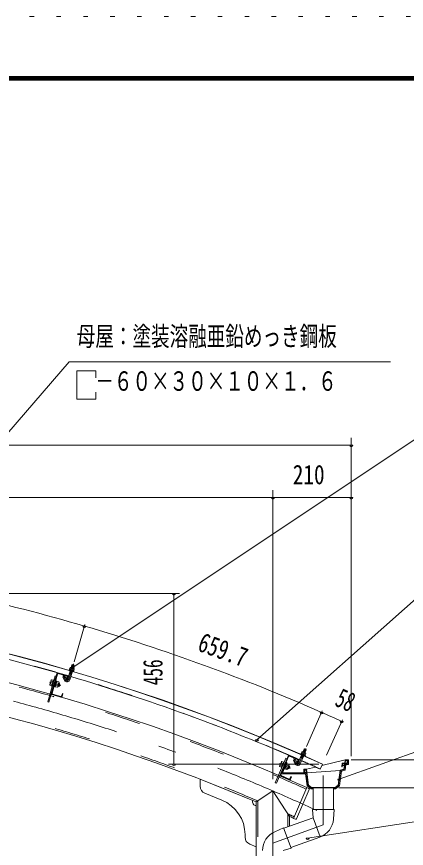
# Model space of a CAD drawing. Units: millimetres, scale not verified. Extents: x -26656 to 26658, y -10500 to 10500.
# Drawn here: x 19732 to 22340, y 4936 to 10500 of the extents above; entities that cross this region are included whole.
import ezdxf
from ezdxf.enums import TextEntityAlignment as Align

# ---------------------------------------------------------------- set-up
doc = ezdxf.new("R2010")
doc.units = ezdxf.units.MM
doc.header["$LTSCALE"] = 60
for name, pattern in [('USER2', [10, 4, -6]), ('USER3', [24, 12, -5, 2, -5]), ('USER4', [3, 0.5, -2.5])]:
    doc.linetypes.add(name, pattern=pattern)
for name, color, linetype, lineweight in [('0-6_2-02BOLD', 7, 'Continuous', 18), ('0-7_2-12HIDDEN', 3, 'USER2', 18), ('0-8_2-22CENTER', 3, 'USER3', 18), ('0-9_2-42THIN', 4, 'Continuous', 18), ('0-A_2-52DIM', 3, 'Continuous', 18), ('0-C_F-F', 5, 'Continuous', 18), ('0-D_F-E_J_ADD', 5, 'USER4', 18)]:
    doc.layers.add(name, color=color, linetype=linetype, lineweight=lineweight)
doc.styles.add('ＭＳ ゴシック', font='')
doc.styles.get('ＭＳ ゴシック').set_extended_font_data('MS Gothic')

msp = doc.modelspace()

# ---------------------------------------------------------------- linework, layer by layer
at = {"layer": '0-6_2-02BOLD'}
for p, q in [((20074.36, 6068.09), (20090.51, 6123.34)), ((20085.24, 6134.26), (20084.19, 6130.66)), ((20084.19, 6130.66), (20114.18, 6121.89)), ((20085.33, 6130.33), (20084.21, 6126.49)), ((20084.21, 6126.49), (20111.91, 6118.38)), ((20085.24, 6134.26), (20115.23, 6125.49)), ((20091.99, 6145.31), (20115.5, 6138.43)), ((20096.46, 6142.69), (20093.31, 6131.9)), ((20096.55, 6143.98), (20102.26, 6163.53)), ((20105.36, 6165.23), (20102.26, 6163.53)), ((20116.66, 6159.32), (20102.26, 6163.53)), ((20114.96, 6162.42), (20105.36, 6165.23)), ((20110.32, 6138.63), (20107.16, 6127.85)), ((20110.94, 6139.77), (20116.66, 6159.32)), ((20113.04, 6122.22), (20111.91, 6118.38)), ((20117.24, 6136.61), (20114.09, 6125.82)), ((20115.23, 6125.49), (20114.18, 6121.89)), ((20116.66, 6159.32), (20114.96, 6162.42)), ((20115.5, 6138.43), (20117.24, 6136.61)), ((19989.17, 6088.8), (19939.82, 5915.7)), ((20001.52, 6102.95), (19947.51, 5913.5)), ((20005.37, 6101.86), (19968.63, 5972.99)), ((19996.86, 6086.61), (19989.17, 6088.8)), ((20010.31, 6104.61), (20067.05, 6088.43)), ((20011.41, 6108.45), (20068.15, 6092.28)), ((20053.16, 6089.02), (20040, 6081.82)), ((20052.01, 6059.89), (20040, 6081.82)), ((20065.17, 6067.1), (20053.16, 6089.02)), ((20069.8, 6083.49), (20065.14, 6067.14)), ((20065.14, 6067.14), (20068.99, 6066.05)), ((20073.65, 6082.39), (20068.99, 6066.05)), ((20085.34, 6105.65), (20099.73, 6101.44)), ((20088.75, 6063.89), (20104.91, 6119.13)), ((19957.49, 6036.08), (19969.04, 6032.79)), ((19962.64, 6054.13), (19974.19, 6050.83)), ((19962.71, 6060.73), (19965.21, 6063.15)), ((19965.21, 6063.15), (19976.76, 6059.86)), ((19977.44, 6062.25), (19965.79, 6021.38)), ((19965.79, 6021.38), (19969.64, 6020.28)), ((19977.44, 6062.25), (19981.29, 6061.15)), ((19985.5, 6017.58), (19990.31, 6016.21)), ((19995.66, 6034.96), (19989.48, 6031.52)), ((20001, 6053.71), (19990.31, 6016.21)), ((19990.85, 6036.33), (19997.03, 6039.77)), ((19996.67, 6056.76), (19992.82, 6057.86)), ((20007.04, 6021.96), (19993.08, 6025.94)), ((19996.19, 6055.08), (20001, 6053.71)), ((20012.18, 6040), (19998.23, 6043.98)), ((20014.75, 6049.03), (20000.8, 6053)), ((20013.35, 6019.52), (20008.54, 6020.89)), ((20018.83, 6038.75), (20013.35, 6019.52)), ((20017.98, 6022.09), (20013.35, 6019.52)), ((20018.83, 6038.75), (20014.02, 6040.12)), ((20015.6, 6045.65), (20014.75, 6049.03)), ((20017.98, 6022.09), (20021.41, 6034.12)), ((20018.83, 6038.75), (20021.41, 6034.12)), ((19970.29, 5964.2), (20027.02, 5948.03)), ((19971.38, 5968.05), (20028.12, 5951.87)), ((20037.72, 5970.97), (20033.07, 5954.62)), ((20041.57, 5969.88), (20036.91, 5953.53)), ((20037.72, 5970.97), (20041.57, 5969.88)), ((19939.82, 5915.7), (19947.51, 5913.5)), ((21635.14, 5568.39), (21633.53, 5564.73)), ((21633.53, 5564.73), (21659.97, 5553.13)), ((21635.55, 5572.31), (21664.17, 5559.75)), ((21647.77, 5579.22), (21643.25, 5568.93)), ((21643.67, 5582.4), (21666.1, 5572.56)), ((21648.01, 5580.49), (21656.2, 5599.15)), ((21659.49, 5600.43), (21656.2, 5599.15)), ((21669.93, 5593.12), (21656.2, 5599.15)), ((21660.98, 5573.42), (21656.47, 5563.13)), ((21668.65, 5596.41), (21659.49, 5600.43)), ((21661.75, 5574.46), (21669.93, 5593.12)), ((21667.59, 5570.52), (21663.08, 5560.23)), ((21666.1, 5572.56), (21667.59, 5570.52)), ((21669.93, 5593.12), (21668.65, 5596.41)), ((21548.51, 5552.02), (21470.6, 5371.08)), ((21504.59, 5515.13), (21492.13, 5486.19)), ((21552.18, 5550.44), (21499.19, 5427.36)), ((21519.39, 5514.74), (21502.58, 5475.71)), ((21504.59, 5515.13), (21507.38, 5517.21)), ((21507.38, 5517.21), (21518.41, 5512.46)), ((21540.85, 5509.59), (21510.86, 5439.93)), ((21519.39, 5514.74), (21523.07, 5513.16)), ((21541.78, 5536.4), (21534.43, 5539.57)), ((21535.57, 5511.86), (21540.85, 5509.59)), ((21557.44, 5552.53), (21611.63, 5529.2)), ((21559.01, 5556.2), (21613.21, 5532.87)), ((21597.93, 5531.56), (21583.95, 5526.11)), ((21593.04, 5502.82), (21583.95, 5526.11)), ((21607.01, 5508.27), (21597.93, 5531.56)), ((21613.72, 5523.94), (21607, 5508.33)), ((21617.39, 5522.36), (21610.67, 5506.74)), ((21616.25, 5508.09), (21639.38, 5560.8)), ((21629.99, 5502.07), (21653.11, 5554.77)), ((21631.97, 5543.92), (21645.71, 5537.89)), ((21661.57, 5556.8), (21659.97, 5553.13)), ((21664.17, 5559.75), (21662.66, 5556.32)), ((21930.34, 5527.43), (21774.65, 5489.93)), ((21930.72, 5505.68), (21933.18, 5524.18)), ((21943.59, 5524.18), (21933.18, 5524.18)), ((21943.59, 5505.68), (21943.59, 5524.18)), ((21946.84, 5502.43), (21946.84, 5527.43)), ((21496.25, 5491.35), (21507.28, 5486.61)), ((21502.58, 5475.71), (21506.26, 5474.12)), ((21503.67, 5508.59), (21514.7, 5503.84)), ((21521.65, 5469.41), (21526.24, 5467.43)), ((21541.66, 5503.25), (21526.24, 5467.43)), ((21533.95, 5485.34), (21527.38, 5482.72)), ((21529.36, 5487.31), (21535.93, 5489.93)), ((21543.57, 5470.98), (21530.24, 5476.72)), ((21537.76, 5506.83), (21534.09, 5508.41)), ((21537.07, 5505.23), (21541.66, 5503.25)), ((21550.99, 5488.22), (21537.66, 5493.96)), ((21554.7, 5496.84), (21541.37, 5502.57)), ((21549.52, 5467.75), (21544.92, 5469.73)), ((21557.43, 5486.12), (21549.52, 5467.75)), ((21554.44, 5469.71), (21549.52, 5467.75)), ((21557.43, 5486.12), (21552.83, 5488.1)), ((21554.44, 5469.71), (21559.39, 5481.19)), ((21555.1, 5493.38), (21554.7, 5496.84)), ((21557.43, 5486.12), (21559.39, 5481.19)), ((21607, 5508.33), (21610.67, 5506.74)), ((21654.33, 5464.93), (21670.83, 5464.93)), ((21654.33, 5464.93), (21654.33, 5439.93)), ((21670.45, 5443.18), (21667.99, 5461.68)), ((21732.59, 5479.8), (21670.83, 5464.93)), ((21670.83, 5464.93), (21684.88, 5359.18)), ((21670.88, 5439.93), (21899.88, 5455.63)), ((21779.18, 5499.94), (21763.72, 5465.78)), ((21930.16, 5457.79), (21905.07, 5451.07)), ((21911.65, 5481.68), (21908.37, 5481.68)), ((21912.64, 5489.18), (21911.65, 5481.68)), ((21925.25, 5489.18), (21912.64, 5489.18)), ((21925.69, 5492.43), (21913.07, 5492.43)), ((21927.01, 5502.43), (21925.69, 5492.43)), ((21935.33, 5496.68), (21930.16, 5457.79)), ((21930.72, 5505.68), (21943.59, 5505.68)), ((21952.58, 5496.68), (21935.33, 5496.68)), ((20960.46, 5397.98), (20960.46, 5350.8)), ((21499.7, 5418.43), (21553.89, 5395.1)), ((21501.28, 5422.1), (21555.47, 5398.77)), ((21665.84, 5434.18), (21502.13, 5434.18)), ((21670.88, 5439.93), (21510.86, 5439.93)), ((21567.45, 5416.48), (21560.73, 5400.86)), ((21571.12, 5414.89), (21564.4, 5399.28)), ((21567.45, 5416.48), (21571.12, 5414.89)), ((21670.45, 5443.18), (21657.58, 5443.18)), ((21670.88, 5439.93), (21681.84, 5357.43)), ((21905.07, 5451.07), (21892.22, 5354.34)), ((21674.39, 5342.73), (21585.44, 5136.06)), ((21674.39, 5342.73), (21688.16, 5336.8)), ((21681.84, 5357.43), (21704.33, 5339.93)), ((21684.88, 5359.18), (21705.45, 5343.18)), ((21892.22, 5354.34), (21866.31, 5334.18)), ((20991.72, 5304.45), (21104.16, 5258.99)), ((21446.84, 5319.93), (21335.46, 5246.38)), ((21558.21, 5149.48), (21446.84, 5319.93)), ((21690.78, 5330.23), (21605.79, 5132.74)), ((21715.59, 5334.18), (21702.36, 5334.18)), ((21715.59, 5339.93), (21715.59, 5195.88)), ((21853.09, 5339.93), (21853.09, 5195.88)), ((21866.31, 5334.18), (21853.09, 5334.18)), ((21856.84, 5195.88), (21711.83, 5195.88)), ((21711.84, 5195.88), (21715.59, 5140.88)), ((21852.44, 5131.39), (21856.84, 5195.88)), ((21715.59, 5140.88), (21520.24, 5069.78)), ((21558.21, 5149.48), (21558.21, 5083.6)), ((21585.44, 5136.06), (21599.22, 5130.13)), ((21715.59, 5140.87), (21762.61, 5011.67)), ((21459.86, 5047.11), (21518.96, 5073.31)), ((21518.96, 5073.3), (21568.56, 4937.04)), ((21260.46, 5027.21), (21260.46, 5010.41)), ((21761.91, 5011.41), (21567.27, 4940.57)), ((21291.72, 4964.06), (21335.46, 4946.38)), ((21568.55, 4937.05), (21515.59, 4921.76))]:
    msp.add_line(p, q, dxfattribs=at)
for points in [[(20091.99, 6145.31), (20089.54, 6144.71), (20086.38, 6133.93)], [(19962.71, 6060.73), (19954.07, 6030.44), (19954.92, 6027.06), (19966.47, 6023.77)], [(19996.67, 6056.76), (19985.02, 6015.89), (19981.17, 6016.99)], [(20015.6, 6045.65), (20006.97, 6015.36), (20004.46, 6012.94), (19990.51, 6016.91)], [(21635.55, 5572.31), (21634.04, 5568.87), (21662.66, 5556.32)], [(21643.67, 5582.4), (21641.16, 5582.12), (21636.64, 5571.83)], [(21534.43, 5539.57), (21463.25, 5374.24), (21470.6, 5371.08)], [(21952.58, 5496.68), (21952.58, 5527.43), (21930.34, 5527.43), (21927.45, 5505.68), (21911.56, 5505.68), (21908.37, 5481.68)], [(21492.13, 5486.19), (21492.54, 5482.74), (21503.57, 5477.99)], [(21537.76, 5506.83), (21520.95, 5467.8), (21517.28, 5469.38)], [(21555.1, 5493.38), (21542.65, 5464.45), (21539.86, 5462.36), (21526.53, 5468.1)], [(21657.58, 5443.18), (21657.58, 5461.68), (21667.99, 5461.68)], [(21946.84, 5502.43), (21930.29, 5502.43), (21924.97, 5462.35), (21899.88, 5455.63), (21886.83, 5357.43), (21864.34, 5339.93), (21704.33, 5339.93)], [(21925.25, 5489.18), (21922.03, 5464.93), (21896.94, 5458.21), (21883.79, 5359.18), (21863.22, 5343.18), (21705.45, 5343.18)], [(21927.02, 5502.43), (21914.4, 5502.43), (21913.07, 5492.43)], [(20960.46, 5397.98), (21335.46, 5246.38), (21335.46, 4609.93)], [(21665.84, 5434.18), (21676.45, 5354.34), (21702.36, 5334.18)]]:
    msp.add_lwpolyline(points, dxfattribs=at)
for centre, radius, start, end in [((16505.19, -6161.8), 12797.62, 65.66528, 89.30167), ((16505.19, -6161.8), 12798.88, 65.66528, 89.30167), ((16505.19, -6161.8), 12611.38, 65.80466, 88.854), ((16505.19, -6161.8), 12761.37, 73.73062, 81.04594), ((16505.19, -6161.8), 12388.63, 67.05199, 88.16655), ((20091.73, 6139.35), 5.79, 35.1655, 73.69695), ((20097.77, 6121.45), 21.27, 53.86781, 93.52827), ((20112.51, 6133.28), 5.79, 73.69695, 112.24318), ((20009.22, 6100.76), 8, 74.08865, 164.08865), ((20009.22, 6100.76), 4, 74.08865, 164.08865), ((20069.55, 6069.49), 5, 208.69695, 343.74908), ((20065.95, 6084.59), 4, 344.08865, 74.08865), ((20065.95, 6084.59), 8, 344.08865, 74.08865), ((16505.19, -6161.8), 12761.37, 66.34795, 73.66327), ((19961.45, 6030.08), 7.19, 123.36183, 164.08865), ((19983.54, 6038.41), 26.15, 143.06325, 185.11406), ((19969.16, 6057.14), 7.19, 164.08865, 204.81548), ((19986.13, 6037.67), 26.15, 323.06325, 5.11406), ((20000.51, 6018.94), 7.19, 344.08865, 24.81548), ((20008.23, 6046.01), 7.19, 303.36183, 344.08865), ((20069.55, 6069.49), 20, 208.69695, 343.72301), ((19972.48, 5971.9), 8, 164.08865, 254.08865), ((19972.48, 5971.9), 4, 164.08865, 254.08865), ((20029.22, 5955.72), 4, 254.08865, 344.08865), ((20029.22, 5955.72), 8, 254.08865, 344.08865), ((21642.64, 5576.52), 5.79, 27.78282, 66.31427), ((21646.33, 5557.99), 21.27, 46.48515, 86.1456), ((21662.47, 5567.83), 5.79, 66.31427, 104.8605), ((21510.53, 5510.74), 7.19, 156.70598, 197.4328), ((21555.85, 5548.85), 8, 66.70598, 156.70598), ((21555.85, 5548.85), 4, 66.70598, 156.70598), ((21610.04, 5525.52), 4, 336.70598, 66.70598), ((21610.04, 5525.52), 8, 336.70598, 66.70598), ((16505.19, -6161.8), 12761.37, 65.66528, 66.28061), ((21499.4, 5484.89), 7.19, 115.97916, 156.70598), ((21522.38, 5490.32), 26.15, 135.68057, 177.73138), ((21536.71, 5468.83), 7.19, 336.70598, 17.4328), ((21524.86, 5489.25), 26.15, 315.68057, 357.73138), ((21547.84, 5494.68), 7.19, 295.97916, 336.70598), ((21611.67, 5510.09), 20, 201.31427, 336.34033), ((21611.67, 5510.09), 5, 201.31427, 336.36641), ((21502.86, 5425.78), 8, 156.70598, 246.70598), ((21502.86, 5425.78), 4, 156.70598, 246.70598), ((21557.05, 5402.44), 8, 246.70598, 336.70598), ((21557.05, 5402.44), 4, 246.70598, 336.70598), ((21010.46, 5350.8), 50, 180, 247.98738), ((21686.19, 5332.21), 5, 336.71333, 66.71333), ((21010.46, 5027.21), 250, 0, 67.98738), ((21335.46, 5246.38), 25, 157.98738, 270), ((16505.19, -6161.8), 12388.63, 65.78831, 65.92853), ((21601.19, 5134.72), 5, 246.71333, 336.71333), ((21715.26, 5140.76), 137.5, 289.83269, 356.09424), ((21310.46, 5010.41), 50, 180, 247.98738), ((21515.59, 4921.41), 137.5, 113.90668, 180.16823)]:
    msp.add_arc(centre, radius, start, end, dxfattribs=at)
at = {"layer": '0-7_2-12HIDDEN'}
for p, q in [((21345.96, 5253.33), (21345.96, 4609.93)), ((21547.71, 5165.66), (21547.71, 5079.77))]:
    msp.add_line(p, q, dxfattribs=at)
for radius, start, end in [(12600.87, 65.80389, 88.854), (12762.62, 73.73062, 81.04594), (12399.12, 67.01985, 88.21622), (12762.62, 66.34795, 73.66328), (12762.62, 65.66528, 66.28061), (12399.12, 65.78909, 66.00333)]:
    msp.add_arc((16505.19, -6161.8), radius, start, end, dxfattribs=at)
at = {"layer": '0-8_2-22CENTER'}
for p, q in [((20112.09, 6170.43), (20081.55, 6065.99)), ((20042.98, 6092), (20058.59, 6063.49)), ((20026.91, 6026.05), (19951.18, 6047.64)), ((21666.83, 5604.72), (21623.12, 5505.07)), ((21588.21, 5535.82), (21600.03, 5505.55)), ((21491.47, 5503.63), (21563.8, 5472.49)), ((21784.34, 5422.98), (21784.34, 5092.74)), ((21446.84, 5319.93), (21446.84, -909.87)), ((21784.34, 5092.74), (21446.84, 4969.9))]:
    msp.add_line(p, q, dxfattribs=at)
for centre, radius, start, end in [((16505.19, -6161.8), 12500, 65.24121, 90), ((20069.55, 6069.49), 12.5, 208.69695, 343.69695), ((21611.67, 5510.09), 12.5, 201.31427, 336.31427)]:
    msp.add_arc(centre, radius, start, end, dxfattribs=at)
at = {"layer": '0-9_2-42THIN'}
for p, q in [((20087.25, 6105.09), (20092.43, 6122.78)), ((20098.47, 6143.42), (20104.75, 6164.89)), ((20109.02, 6140.33), (20115.31, 6161.8)), ((20084.36, 6102.32), (20087.25, 6105.09)), ((20009.23, 6023.29), (20016.44, 6021.23)), ((20013.34, 6037.72), (20020.55, 6035.66)), ((21649.85, 5579.69), (21658.83, 5600.17)), ((21659.92, 5575.27), (21668.91, 5595.76)), ((21643.88, 5538.7), (21651.28, 5555.58)), ((21644.32, 5534.72), (21643.88, 5538.7)), ((21545.91, 5472.02), (21552.8, 5469.06)), ((21551.84, 5485.8), (21558.73, 5482.83))]:
    msp.add_line(p, q, dxfattribs=at)
for points in [[(20098.76, 6098.11), (20097.82, 6102), (20102.99, 6119.69)], [(21630.58, 5540.75), (21633.8, 5543.12), (21641.21, 5559.99)]]:
    msp.add_lwpolyline(points, dxfattribs=at)
at = {"layer": '0-A_2-52DIM'}
for p, q in [((20084.18, 8189.93), (18449.54, 6314.39)), ((22234.18, 8189.93), (20084.18, 8189.93)), ((20262.96, 7939.93), (20262.96, 7986.76)), ((20134.18, 7939.93), (20262.96, 7939.93)), ((22496.84, 7739.93), (20107.81, 6145.67)), ((21971.84, 5552.43), (21971.84, 7682.46)), ((21971.84, 7632.46), (16521.84, 7632.46)), ((21981.84, 7632.46), (21961.84, 7632.46)), ((21446.84, 5398.52), (21446.84, 7332.46)), ((16521.84, 7282.47), (21971.84, 7282.47)), ((21456.84, 7282.46), (21436.84, 7282.46)), ((21981.84, 7282.46), (21961.84, 7282.46)), ((22496.84, 6689.93), (21340.16, 5662.5)), ((16642.59, 6640.12), (20822.18, 6640.12)), ((20794.68, 6640.12), (20774.68, 6640.12)), ((20784.68, 5499.94), (20784.68, 6640.12)), ((20189.24, 6434.18), (20116.21, 6184.49)), ((20195.93, 6422.88), (20175.93, 6422.88)), ((20117.81, 6145.67), (20097.81, 6145.67)), ((23546.84, 5989.93), (21890.56, 5398.16)), ((21672.72, 5618.14), (21777.23, 5856.38)), ((21782.5, 5845.59), (21762.5, 5845.59)), ((21913.02, 5795.89), (21805.82, 5558.85)), ((21918.16, 5785.16), (21898.16, 5785.16)), ((21350.16, 5662.5), (21330.16, 5662.5)), ((21971.84, 5527.43), (23184.34, 5527.43)), ((21754.17, 5499.94), (20747.18, 5499.94)), ((20794.68, 5499.94), (20774.68, 5499.94)), ((21900.56, 5398.16), (21880.56, 5398.16)), ((23546.84, 5289.94), (21679.03, 5004.64)), ((21889.34, 5339.93), (23184.34, 5339.93)), ((21689.03, 5004.64), (21669.03, 5004.64))]:
    msp.add_line(p, q, dxfattribs=at)
msp.add_lwpolyline([(20134.18, 7939.93), (20134.18, 8131.37), (20262.96, 8131.37), (20262.96, 8084.56)], dxfattribs=at)
for centre, radius, start, end in [((21971.84, 7632.46), 10, 180, 0), ((21446.84, 7282.46), 10, 180, 0), ((21971.84, 7282.46), 10, 180, 0), ((16505.17, -6161.88), 13111.99, 73.69698, 81.07959), ((20784.68, 6640.12), 10, 180, 0), ((20185.93, 6422.88), 10, 180, 0), ((16505.2, -6161.77), 13111.87, 66.31429, 73.69698), ((20107.81, 6145.67), 10, 180, 0), ((21772.5, 5845.59), 10, 180, 0), ((16504.51, -6163.35), 13113.59, 65.66539, 66.31429), ((21908.16, 5785.16), 10, 180, 0), ((21340.16, 5662.5), 10, 180, 0), ((20784.68, 5499.94), 10, 180, 0), ((21890.56, 5398.16), 10, 180, 0), ((21679.03, 5004.64), 10, 180, 0)]:
    msp.add_arc(centre, radius, start, end, dxfattribs=at)
at = {"layer": '0-C_F-F'}
for p, q in [((-2541.75, 10100), (26158.25, 10100)), ((-2539.25, 10097.5), (26155.75, 10097.5)), ((-2536.75, 10095), (26153.25, 10095)), ((-2534.25, 10092.5), (26150.75, 10092.5)), ((-2531.75, 10090), (26148.25, 10090)), ((-2529.25, 10087.5), (26145.75, 10087.5)), ((-2526.75, 10085), (26143.25, 10085)), ((-2524.25, 10082.5), (26140.75, 10082.5)), ((-2521.75, 10080), (26138.25, 10080)), ((-2519.25, 10077.5), (26135.75, 10077.5)), ((-2516.75, 10075), (26133.25, 10075))]:
    msp.add_line(p, q, dxfattribs=at)
at = {"layer": '0-D_F-E_J_ADD'}
msp.add_lwpolyline([(-3041.75, -10500), (-3041.75, 10500), (26658.25, 10500)], dxfattribs=at)

# ---------------------------------------------------------------- texts
at = {"layer": '0-A_2-52DIM', "color": 7, "style": 'ＭＳ ゴシック'}
for s, width, p in [('母屋：塗装溶融亜鉛めっき鋼板', 0.7, (20134.18, 8257.7)), ('\u3000－６０×３０×１０×１．６', 0.7, (20134.18, 7957.7)), ('210', 0.8, (21580.43, 7332.46))]:
    msp.add_text(s, height=130.2, dxfattribs=dict(at, width=width)).set_placement(p, align=Align.BOTTOM_LEFT)
for s, rotation, width, p in [('659.7', 340.006, 0.75, (20922.18, 6223.84)), ('456', 90, 0.65, (20747.18, 6026.95)), ('58', 335.989, 0.65, (21838.82, 5857.33))]:
    msp.add_text(s, height=130.2, rotation=rotation, dxfattribs=dict(at, width=width)).set_placement(p, align=Align.BOTTOM_LEFT)

doc.saveas('drawing.dxf')
